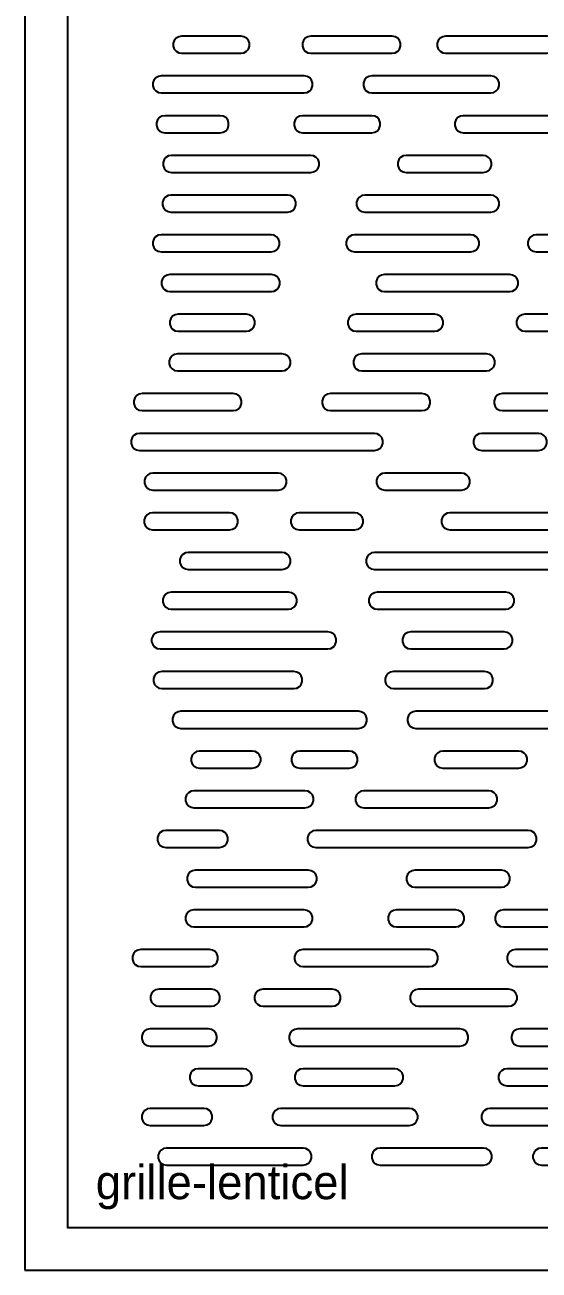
# Model space of a CAD drawing. Header units: millimetres. Extents: x 0 to 1525, y 0 to 1525.
# Drawn here: x 0 to 181.4, y 0 to 439 of the extents above; entities that cross this region are included whole.
import ezdxf

# ---------------------------------------------------------------- set-up
doc = ezdxf.new("R2010")
doc.units = ezdxf.units.MM
doc.layers.add('CUT_INSIDE', color=5, linetype='Continuous')
doc.layers.add('CUT_OUTSIDE', color=1, linetype='Continuous')

msp = doc.modelspace()

# ---------------------------------------------------------------- linework, layer by layer
at = {"layer": 'CUT_INSIDE'}
for points in [[(76.24, 435), (55.27, 435), (54.24, 434.82), (53.34, 434.3), (52.67, 433.5), (52.31, 432.52), (52.31, 431.48), (52.67, 430.5), (53.34, 429.7), (54.24, 429.18), (55.27, 429), (76.24, 429), (77.27, 429.18), (78.17, 429.7), (78.84, 430.5), (79.2, 431.48), (79.2, 432.52), (78.84, 433.5), (78.17, 434.3), (77.27, 434.82), (76.24, 435)], [(129.58, 435), (100.83, 435), (99.8, 434.82), (98.9, 434.3), (98.23, 433.5), (97.87, 432.52), (97.87, 431.48), (98.23, 430.5), (98.9, 429.7), (99.8, 429.18), (100.83, 429), (129.58, 429), (130.6, 429.18), (131.51, 429.7), (132.18, 430.5), (132.53, 431.48), (132.53, 432.52), (132.18, 433.5), (131.51, 434.3), (130.6, 434.82), (129.58, 435)], [(184.21, 435), (148.4, 435), (147.37, 434.82), (146.47, 434.3), (145.8, 433.5), (145.44, 432.52), (145.44, 431.48), (145.8, 430.5), (146.47, 429.7), (147.37, 429.18), (148.4, 429), (184.21, 429), (185.23, 429.18), (186.14, 429.7), (186.8, 430.5), (187.16, 431.48), (187.16, 432.52), (186.8, 433.5), (186.14, 434.3), (185.23, 434.82), (184.21, 435)], [(98.54, 421), (48.12, 421), (47.09, 420.82), (46.19, 420.3), (45.52, 419.5), (45.16, 418.52), (45.16, 417.48), (45.52, 416.5), (46.19, 415.7), (47.09, 415.18), (48.12, 415), (98.54, 415), (99.57, 415.18), (100.47, 415.7), (101.14, 416.5), (101.49, 417.48), (101.49, 418.52), (101.14, 419.5), (100.47, 420.3), (99.57, 420.82), (98.54, 421)], [(164.31, 421), (122.35, 421), (121.32, 420.82), (120.42, 420.3), (119.75, 419.5), (119.4, 418.52), (119.4, 417.48), (119.75, 416.5), (120.42, 415.7), (121.32, 415.18), (122.35, 415), (164.31, 415), (165.34, 415.18), (166.24, 415.7), (166.91, 416.5), (167.27, 417.48), (167.27, 418.52), (166.91, 419.5), (166.24, 420.3), (165.34, 420.82), (164.31, 421)], [(68.92, 407), (49.35, 407), (48.33, 406.82), (47.43, 406.3), (46.76, 405.5), (46.4, 404.52), (46.4, 403.48), (46.76, 402.5), (47.43, 401.7), (48.33, 401.18), (49.35, 401), (68.92, 401), (69.95, 401.18), (70.85, 401.7), (71.52, 402.5), (71.87, 403.48), (71.87, 404.52), (71.52, 405.5), (70.85, 406.3), (69.95, 406.82), (68.92, 407)], [(122.39, 407), (97.92, 407), (96.89, 406.82), (95.99, 406.3), (95.32, 405.5), (94.97, 404.52), (94.97, 403.48), (95.32, 402.5), (95.99, 401.7), (96.89, 401.18), (97.92, 401), (122.39, 401), (123.42, 401.18), (124.32, 401.7), (124.99, 402.5), (125.35, 403.48), (125.35, 404.52), (124.99, 405.5), (124.32, 406.3), (123.42, 406.82), (122.39, 407)], [(192.58, 407), (154.62, 407), (153.6, 406.82), (152.69, 406.3), (152.02, 405.5), (151.67, 404.52), (151.67, 403.48), (152.02, 402.5), (152.69, 401.7), (153.6, 401.18), (154.62, 401), (192.58, 401), (193.61, 401.18), (194.51, 401.7), (195.18, 402.5), (195.54, 403.48), (195.54, 404.52), (195.18, 405.5), (194.51, 406.3), (193.61, 406.82), (192.58, 407)], [(100.83, 393), (51.68, 393), (50.65, 392.82), (49.75, 392.3), (49.08, 391.5), (48.72, 390.52), (48.72, 389.48), (49.08, 388.5), (49.75, 387.7), (50.65, 387.18), (51.68, 387), (100.83, 387), (101.85, 387.18), (102.76, 387.7), (103.43, 388.5), (103.78, 389.48), (103.78, 390.52), (103.43, 391.5), (102.76, 392.3), (101.85, 392.82), (100.83, 393)], [(161.61, 393), (134.45, 393), (133.43, 392.82), (132.52, 392.3), (131.85, 391.5), (131.5, 390.52), (131.5, 389.48), (131.85, 388.5), (132.52, 387.7), (133.43, 387.18), (134.45, 387), (161.61, 387), (162.64, 387.18), (163.54, 387.7), (164.21, 388.5), (164.56, 389.48), (164.56, 390.52), (164.21, 391.5), (163.54, 392.3), (162.64, 392.82), (161.61, 393)], [(92.67, 379), (51.51, 379), (50.49, 378.82), (49.59, 378.3), (48.92, 377.5), (48.56, 376.52), (48.56, 375.48), (48.92, 374.5), (49.59, 373.7), (50.49, 373.18), (51.51, 373), (92.67, 373), (93.69, 373.18), (94.59, 373.7), (95.26, 374.5), (95.62, 375.48), (95.62, 376.52), (95.26, 377.5), (94.59, 378.3), (93.69, 378.82), (92.67, 379)], [(164.33, 379), (119.91, 379), (118.88, 378.82), (117.98, 378.3), (117.31, 377.5), (116.95, 376.52), (116.95, 375.48), (117.31, 374.5), (117.98, 373.7), (118.88, 373.18), (119.91, 373), (164.33, 373), (165.35, 373.18), (166.25, 373.7), (166.92, 374.5), (167.28, 375.48), (167.28, 376.52), (166.92, 377.5), (166.25, 378.3), (165.35, 378.82), (164.33, 379)], [(86.84, 365), (48.04, 365), (47.02, 364.82), (46.11, 364.3), (45.44, 363.5), (45.09, 362.52), (45.09, 361.48), (45.44, 360.5), (46.11, 359.7), (47.02, 359.18), (48.04, 359), (86.84, 359), (87.87, 359.18), (88.77, 359.7), (89.44, 360.5), (89.79, 361.48), (89.79, 362.52), (89.44, 363.5), (88.77, 364.3), (87.87, 364.82), (86.84, 365)], [(157.23, 365), (116.3, 365), (115.27, 364.82), (114.37, 364.3), (113.7, 363.5), (113.34, 362.52), (113.34, 361.48), (113.7, 360.5), (114.37, 359.7), (115.27, 359.18), (116.3, 359), (157.23, 359), (158.26, 359.18), (159.16, 359.7), (159.83, 360.5), (160.19, 361.48), (160.19, 362.52), (159.83, 363.5), (159.16, 364.3), (158.26, 364.82), (157.23, 365)], [(220.35, 365), (180.34, 365), (179.31, 364.82), (178.41, 364.3), (177.74, 363.5), (177.38, 362.52), (177.38, 361.48), (177.74, 360.5), (178.41, 359.7), (179.31, 359.18), (180.34, 359), (220.35, 359), (221.38, 359.18), (222.28, 359.7), (222.95, 360.5), (223.31, 361.48), (223.31, 362.52), (222.95, 363.5), (222.28, 364.3), (221.38, 364.82), (220.35, 365)], [(86.94, 351), (51.17, 351), (50.15, 350.82), (49.24, 350.3), (48.57, 349.5), (48.22, 348.52), (48.22, 347.48), (48.57, 346.5), (49.24, 345.7), (50.15, 345.18), (51.17, 345), (86.94, 345), (87.96, 345.18), (88.87, 345.7), (89.54, 346.5), (89.89, 347.48), (89.89, 348.52), (89.54, 349.5), (88.87, 350.3), (87.96, 350.82), (86.94, 351)], [(170.99, 351), (126.82, 351), (125.79, 350.82), (124.89, 350.3), (124.22, 349.5), (123.87, 348.52), (123.87, 347.48), (124.22, 346.5), (124.89, 345.7), (125.79, 345.18), (126.82, 345), (170.99, 345), (172.02, 345.18), (172.92, 345.7), (173.59, 346.5), (173.95, 347.48), (173.95, 348.52), (173.59, 349.5), (172.92, 350.3), (172.02, 350.82), (170.99, 351)], [(78.13, 337), (54.05, 337), (53.03, 336.82), (52.12, 336.3), (51.45, 335.5), (51.1, 334.52), (51.1, 333.48), (51.45, 332.5), (52.12, 331.7), (53.03, 331.18), (54.05, 331), (78.13, 331), (79.16, 331.18), (80.06, 331.7), (80.73, 332.5), (81.08, 333.48), (81.08, 334.52), (80.73, 335.5), (80.06, 336.3), (79.16, 336.82), (78.13, 337)], [(144.56, 337), (116.8, 337), (115.78, 336.82), (114.87, 336.3), (114.2, 335.5), (113.85, 334.52), (113.85, 333.48), (114.2, 332.5), (114.87, 331.7), (115.78, 331.18), (116.8, 331), (144.56, 331), (145.58, 331.18), (146.49, 331.7), (147.16, 332.5), (147.51, 333.48), (147.51, 334.52), (147.16, 335.5), (146.49, 336.3), (145.58, 336.82), (144.56, 337)], [(210.94, 337), (176.39, 337), (175.37, 336.82), (174.46, 336.3), (173.79, 335.5), (173.44, 334.52), (173.44, 333.48), (173.79, 332.5), (174.46, 331.7), (175.37, 331.18), (176.39, 331), (210.94, 331), (211.97, 331.18), (212.87, 331.7), (213.54, 332.5), (213.9, 333.48), (213.9, 334.52), (213.54, 335.5), (212.87, 336.3), (211.97, 336.82), (210.94, 337)], [(90.71, 323), (53.85, 323), (52.82, 322.82), (51.92, 322.3), (51.25, 321.5), (50.89, 320.52), (50.89, 319.48), (51.25, 318.5), (51.92, 317.7), (52.82, 317.18), (53.85, 317), (90.71, 317), (91.74, 317.18), (92.64, 317.7), (93.31, 318.5), (93.67, 319.48), (93.67, 320.52), (93.31, 321.5), (92.64, 322.3), (91.74, 322.82), (90.71, 323)], [(162.82, 323), (118.82, 323), (117.79, 322.82), (116.89, 322.3), (116.22, 321.5), (115.86, 320.52), (115.86, 319.48), (116.22, 318.5), (116.89, 317.7), (117.79, 317.18), (118.82, 317), (162.82, 317), (163.85, 317.18), (164.75, 317.7), (165.42, 318.5), (165.78, 319.48), (165.78, 320.52), (165.42, 321.5), (164.75, 322.3), (163.85, 322.82), (162.82, 323)], [(73.44, 309), (41.36, 309), (40.34, 308.82), (39.43, 308.3), (38.76, 307.5), (38.41, 306.52), (38.41, 305.48), (38.76, 304.5), (39.43, 303.7), (40.34, 303.18), (41.36, 303), (73.44, 303), (74.47, 303.18), (75.37, 303.7), (76.04, 304.5), (76.4, 305.48), (76.4, 306.52), (76.04, 307.5), (75.37, 308.3), (74.47, 308.82), (73.44, 309)], [(140.05, 309), (107.8, 309), (106.77, 308.82), (105.87, 308.3), (105.2, 307.5), (104.84, 306.52), (104.84, 305.48), (105.2, 304.5), (105.87, 303.7), (106.77, 303.18), (107.8, 303), (140.05, 303), (141.07, 303.18), (141.97, 303.7), (142.64, 304.5), (143, 305.48), (143, 306.52), (142.64, 307.5), (141.97, 308.3), (141.07, 308.82), (140.05, 309)], [(205.33, 309), (168.41, 309), (167.39, 308.82), (166.48, 308.3), (165.82, 307.5), (165.46, 306.52), (165.46, 305.48), (165.82, 304.5), (166.48, 303.7), (167.39, 303.18), (168.41, 303), (205.33, 303), (206.35, 303.18), (207.25, 303.7), (207.92, 304.5), (208.28, 305.48), (208.28, 306.52), (207.92, 307.5), (207.25, 308.3), (206.35, 308.82), (205.33, 309)], [(123.26, 295), (40.39, 295), (39.36, 294.82), (38.46, 294.3), (37.79, 293.5), (37.44, 292.52), (37.44, 291.48), (37.79, 290.5), (38.46, 289.7), (39.36, 289.18), (40.39, 289), (123.26, 289), (124.29, 289.18), (125.19, 289.7), (125.86, 290.5), (126.22, 291.48), (126.22, 292.52), (125.86, 293.5), (125.19, 294.3), (124.29, 294.82), (123.26, 295)], [(181.15, 295), (161.14, 295), (160.11, 294.82), (159.21, 294.3), (158.54, 293.5), (158.18, 292.52), (158.18, 291.48), (158.54, 290.5), (159.21, 289.7), (160.11, 289.18), (161.14, 289), (181.15, 289), (182.18, 289.18), (183.08, 289.7), (183.75, 290.5), (184.11, 291.48), (184.11, 292.52), (183.75, 293.5), (183.08, 294.3), (182.18, 294.82), (181.15, 295)], [(89.32, 281), (45.12, 281), (44.09, 280.82), (43.19, 280.3), (42.52, 279.5), (42.16, 278.52), (42.16, 277.48), (42.52, 276.5), (43.19, 275.7), (44.09, 275.18), (45.12, 275), (89.32, 275), (90.35, 275.18), (91.25, 275.7), (91.92, 276.5), (92.28, 277.48), (92.28, 278.52), (91.92, 279.5), (91.25, 280.3), (90.35, 280.82), (89.32, 281)], [(153.95, 281), (126.99, 281), (125.96, 280.82), (125.06, 280.3), (124.39, 279.5), (124.03, 278.52), (124.03, 277.48), (124.39, 276.5), (125.06, 275.7), (125.96, 275.18), (126.99, 275), (153.95, 275), (154.98, 275.18), (155.88, 275.7), (156.55, 276.5), (156.9, 277.48), (156.9, 278.52), (156.55, 279.5), (155.88, 280.3), (154.98, 280.82), (153.95, 281)], [(72.21, 267), (45, 267), (43.97, 266.82), (43.07, 266.3), (42.4, 265.5), (42.05, 264.52), (42.05, 263.48), (42.4, 262.5), (43.07, 261.7), (43.97, 261.18), (45, 261), (72.21, 261), (73.23, 261.18), (74.14, 261.7), (74.81, 262.5), (75.16, 263.48), (75.16, 264.52), (74.81, 265.5), (74.14, 266.3), (73.23, 266.82), (72.21, 267)], [(116.39, 267), (96.74, 267), (95.71, 266.82), (94.81, 266.3), (94.14, 265.5), (93.78, 264.52), (93.78, 263.48), (94.14, 262.5), (94.81, 261.7), (95.71, 261.18), (96.74, 261), (116.39, 261), (117.41, 261.18), (118.31, 261.7), (118.98, 262.5), (119.34, 263.48), (119.34, 264.52), (118.98, 265.5), (118.31, 266.3), (117.41, 266.82), (116.39, 267)], [(215.95, 267), (149.93, 267), (148.9, 266.82), (148, 266.3), (147.33, 265.5), (146.97, 264.52), (146.97, 263.48), (147.33, 262.5), (148, 261.7), (148.9, 261.18), (149.93, 261), (215.95, 261), (216.98, 261.18), (217.88, 261.7), (218.55, 262.5), (218.91, 263.48), (218.91, 264.52), (218.55, 265.5), (217.88, 266.3), (216.98, 266.82), (215.95, 267)], [(90.71, 253), (57.62, 253), (56.6, 252.82), (55.7, 252.3), (55.03, 251.5), (54.67, 250.52), (54.67, 249.48), (55.03, 248.5), (55.7, 247.7), (56.6, 247.18), (57.62, 247), (90.71, 247), (91.74, 247.18), (92.64, 247.7), (93.31, 248.5), (93.67, 249.48), (93.67, 250.52), (93.31, 251.5), (92.64, 252.3), (91.74, 252.82), (90.71, 253)], [(192.09, 253), (123.3, 253), (122.27, 252.82), (121.37, 252.3), (120.7, 251.5), (120.34, 250.52), (120.34, 249.48), (120.7, 248.5), (121.37, 247.7), (122.27, 247.18), (123.3, 247), (192.09, 247), (193.12, 247.18), (194.02, 247.7), (194.69, 248.5), (195.04, 249.48), (195.04, 250.52), (194.69, 251.5), (194.02, 252.3), (193.12, 252.82), (192.09, 253)], [(92.95, 239), (51.59, 239), (50.56, 238.82), (49.66, 238.3), (48.99, 237.5), (48.63, 236.52), (48.63, 235.48), (48.99, 234.5), (49.66, 233.7), (50.56, 233.18), (51.59, 233), (92.95, 233), (93.98, 233.18), (94.88, 233.7), (95.55, 234.5), (95.9, 235.48), (95.9, 236.52), (95.55, 237.5), (94.88, 238.3), (93.98, 238.82), (92.95, 239)], [(169.64, 239), (124.28, 239), (123.26, 238.82), (122.35, 238.3), (121.69, 237.5), (121.33, 236.52), (121.33, 235.48), (121.69, 234.5), (122.35, 233.7), (123.26, 233.18), (124.28, 233), (169.64, 233), (170.67, 233.18), (171.57, 233.7), (172.24, 234.5), (172.6, 235.48), (172.6, 236.52), (172.24, 237.5), (171.57, 238.3), (170.67, 238.82), (169.64, 239)], [(106.88, 225), (47.67, 225), (46.64, 224.82), (45.74, 224.3), (45.07, 223.5), (44.71, 222.52), (44.71, 221.48), (45.07, 220.5), (45.74, 219.7), (46.64, 219.18), (47.67, 219), (106.88, 219), (107.9, 219.18), (108.8, 219.7), (109.47, 220.5), (109.83, 221.48), (109.83, 222.52), (109.47, 223.5), (108.8, 224.3), (107.9, 224.82), (106.88, 225)], [(169.05, 225), (136.08, 225), (135.06, 224.82), (134.15, 224.3), (133.48, 223.5), (133.13, 222.52), (133.13, 221.48), (133.48, 220.5), (134.15, 219.7), (135.06, 219.18), (136.08, 219), (169.05, 219), (170.07, 219.18), (170.97, 219.7), (171.64, 220.5), (172, 221.48), (172, 222.52), (171.64, 223.5), (170.97, 224.3), (170.07, 224.82), (169.05, 225)], [(94.89, 211), (48.29, 211), (47.26, 210.82), (46.36, 210.3), (45.69, 209.5), (45.34, 208.52), (45.34, 207.48), (45.69, 206.5), (46.36, 205.7), (47.26, 205.18), (48.29, 205), (94.89, 205), (95.92, 205.18), (96.82, 205.7), (97.49, 206.5), (97.84, 207.48), (97.84, 208.52), (97.49, 209.5), (96.82, 210.3), (95.92, 210.82), (94.89, 211)], [(162.15, 211), (130.01, 211), (128.99, 210.82), (128.08, 210.3), (127.41, 209.5), (127.06, 208.52), (127.06, 207.48), (127.41, 206.5), (128.08, 205.7), (128.99, 205.18), (130.01, 205), (162.15, 205), (163.18, 205.18), (164.08, 205.7), (164.75, 206.5), (165.1, 207.48), (165.1, 208.52), (164.75, 209.5), (164.08, 210.3), (163.18, 210.82), (162.15, 211)], [(117.62, 197), (55.06, 197), (54.03, 196.82), (53.13, 196.3), (52.46, 195.5), (52.1, 194.52), (52.1, 193.48), (52.46, 192.5), (53.13, 191.7), (54.03, 191.18), (55.06, 191), (117.62, 191), (118.65, 191.18), (119.55, 191.7), (120.22, 192.5), (120.58, 193.48), (120.58, 194.52), (120.22, 195.5), (119.55, 196.3), (118.65, 196.82), (117.62, 197)], [(200.19, 197), (137.91, 197), (136.89, 196.82), (135.98, 196.3), (135.31, 195.5), (134.96, 194.52), (134.96, 193.48), (135.31, 192.5), (135.98, 191.7), (136.89, 191.18), (137.91, 191), (200.19, 191), (201.21, 191.18), (202.12, 191.7), (202.78, 192.5), (203.14, 193.48), (203.14, 194.52), (202.78, 195.5), (202.12, 196.3), (201.21, 196.82), (200.19, 197)], [(80.2, 183), (61.6, 183), (60.58, 182.82), (59.68, 182.3), (59.01, 181.5), (58.65, 180.52), (58.65, 179.48), (59.01, 178.5), (59.68, 177.7), (60.58, 177.18), (61.6, 177), (80.2, 177), (81.23, 177.18), (82.13, 177.7), (82.8, 178.5), (83.16, 179.48), (83.16, 180.52), (82.8, 181.5), (82.13, 182.3), (81.23, 182.82), (80.2, 183)], [(114.4, 183), (96.96, 183), (95.93, 182.82), (95.03, 182.3), (94.36, 181.5), (94, 180.52), (94, 179.48), (94.36, 178.5), (95.03, 177.7), (95.93, 177.18), (96.96, 177), (114.4, 177), (115.43, 177.18), (116.33, 177.7), (117, 178.5), (117.36, 179.48), (117.36, 180.52), (117, 181.5), (116.33, 182.3), (115.43, 182.82), (114.4, 183)], [(174.16, 183), (147.41, 183), (146.38, 182.82), (145.48, 182.3), (144.81, 181.5), (144.46, 180.52), (144.46, 179.48), (144.81, 178.5), (145.48, 177.7), (146.38, 177.18), (147.41, 177), (174.16, 177), (175.19, 177.18), (176.09, 177.7), (176.76, 178.5), (177.12, 179.48), (177.12, 180.52), (176.76, 181.5), (176.09, 182.3), (175.19, 182.82), (174.16, 183)], [(98.79, 169), (59.62, 169), (58.59, 168.82), (57.69, 168.3), (57.02, 167.5), (56.66, 166.52), (56.66, 165.48), (57.02, 164.5), (57.69, 163.7), (58.59, 163.18), (59.62, 163), (98.79, 163), (99.82, 163.18), (100.72, 163.7), (101.39, 164.5), (101.75, 165.48), (101.75, 166.52), (101.39, 167.5), (100.72, 168.3), (99.82, 168.82), (98.79, 169)], [(163.6, 169), (119.56, 169), (118.53, 168.82), (117.63, 168.3), (116.96, 167.5), (116.6, 166.52), (116.6, 165.48), (116.96, 164.5), (117.63, 163.7), (118.53, 163.18), (119.56, 163), (163.6, 163), (164.63, 163.18), (165.53, 163.7), (166.2, 164.5), (166.56, 165.48), (166.56, 166.52), (166.2, 167.5), (165.53, 168.3), (164.63, 168.82), (163.6, 169)], [(68.61, 155), (49.69, 155), (48.67, 154.82), (47.76, 154.3), (47.09, 153.5), (46.74, 152.52), (46.74, 151.48), (47.09, 150.5), (47.76, 149.7), (48.67, 149.18), (49.69, 149), (68.61, 149), (69.63, 149.18), (70.54, 149.7), (71.21, 150.5), (71.56, 151.48), (71.56, 152.52), (71.21, 153.5), (70.54, 154.3), (69.63, 154.82), (68.61, 155)], [(177.54, 155), (102.61, 155), (101.59, 154.82), (100.68, 154.3), (100.01, 153.5), (99.66, 152.52), (99.66, 151.48), (100.01, 150.5), (100.68, 149.7), (101.59, 149.18), (102.61, 149), (177.54, 149), (178.56, 149.18), (179.47, 149.7), (180.14, 150.5), (180.49, 151.48), (180.49, 152.52), (180.14, 153.5), (179.47, 154.3), (178.56, 154.82), (177.54, 155)], [(99.97, 141), (60.13, 141), (59.1, 140.82), (58.2, 140.3), (57.53, 139.5), (57.18, 138.52), (57.18, 137.48), (57.53, 136.5), (58.2, 135.7), (59.1, 135.18), (60.13, 135), (99.97, 135), (101, 135.18), (101.9, 135.7), (102.57, 136.5), (102.93, 137.48), (102.93, 138.52), (102.57, 139.5), (101.9, 140.3), (101, 140.82), (99.97, 141)], [(168.11, 141), (137.59, 141), (136.57, 140.82), (135.66, 140.3), (135, 139.5), (134.64, 138.52), (134.64, 137.48), (135, 136.5), (135.66, 135.7), (136.57, 135.18), (137.59, 135), (168.11, 135), (169.14, 135.18), (170.04, 135.7), (170.71, 136.5), (171.06, 137.48), (171.06, 138.52), (170.71, 139.5), (170.04, 140.3), (169.14, 140.82), (168.11, 141)], [(98.46, 127), (59.6, 127), (58.57, 126.82), (57.67, 126.3), (57, 125.5), (56.65, 124.52), (56.65, 123.48), (57, 122.5), (57.67, 121.7), (58.57, 121.18), (59.6, 121), (98.46, 121), (99.49, 121.18), (100.39, 121.7), (101.06, 122.5), (101.42, 123.48), (101.42, 124.52), (101.06, 125.5), (100.39, 126.3), (99.49, 126.82), (98.46, 127)], [(151.94, 127), (131.05, 127), (130.03, 126.82), (129.12, 126.3), (128.45, 125.5), (128.1, 124.52), (128.1, 123.48), (128.45, 122.5), (129.12, 121.7), (130.03, 121.18), (131.05, 121), (151.94, 121), (152.96, 121.18), (153.86, 121.7), (154.53, 122.5), (154.89, 123.48), (154.89, 124.52), (154.53, 125.5), (153.86, 126.3), (152.96, 126.82), (151.94, 127)], [(273.98, 127), (168.78, 127), (167.75, 126.82), (166.85, 126.3), (166.18, 125.5), (165.82, 124.52), (165.82, 123.48), (166.18, 122.5), (166.85, 121.7), (167.75, 121.18), (168.78, 121), (273.98, 121), (275, 121.18), (275.91, 121.7), (276.58, 122.5), (276.93, 123.48), (276.93, 124.52), (276.58, 125.5), (275.91, 126.3), (275, 126.82), (273.98, 127)], [(65.15, 113), (40.85, 113), (39.83, 112.82), (38.92, 112.3), (38.25, 111.5), (37.9, 110.52), (37.9, 109.48), (38.25, 108.5), (38.92, 107.7), (39.83, 107.18), (40.85, 107), (65.15, 107), (66.17, 107.18), (67.08, 107.7), (67.75, 108.5), (68.1, 109.48), (68.1, 110.52), (67.75, 111.5), (67.08, 112.3), (66.17, 112.82), (65.15, 113)], [(142.72, 113), (98.06, 113), (97.03, 112.82), (96.13, 112.3), (95.46, 111.5), (95.1, 110.52), (95.1, 109.48), (95.46, 108.5), (96.13, 107.7), (97.03, 107.18), (98.06, 107), (142.72, 107), (143.75, 107.18), (144.65, 107.7), (145.32, 108.5), (145.68, 109.48), (145.68, 110.52), (145.32, 111.5), (144.65, 112.3), (143.75, 112.82), (142.72, 113)], [(195.14, 113), (173.04, 113), (172.01, 112.82), (171.11, 112.3), (170.44, 111.5), (170.08, 110.52), (170.08, 109.48), (170.44, 108.5), (171.11, 107.7), (172.01, 107.18), (173.04, 107), (195.14, 107), (196.17, 107.18), (197.07, 107.7), (197.74, 108.5), (198.1, 109.48), (198.1, 110.52), (197.74, 111.5), (197.07, 112.3), (196.17, 112.82), (195.14, 113)], [(65.79, 99), (47.24, 99), (46.21, 98.82), (45.31, 98.3), (44.64, 97.5), (44.28, 96.52), (44.28, 95.48), (44.64, 94.5), (45.31, 93.7), (46.21, 93.18), (47.24, 93), (65.79, 93), (66.82, 93.18), (67.72, 93.7), (68.39, 94.5), (68.75, 95.48), (68.75, 96.52), (68.39, 97.5), (67.72, 98.3), (66.82, 98.82), (65.79, 99)], [(108.41, 99), (83.95, 99), (82.93, 98.82), (82.03, 98.3), (81.36, 97.5), (81, 96.52), (81, 95.48), (81.36, 94.5), (82.03, 93.7), (82.93, 93.18), (83.95, 93), (108.41, 93), (109.44, 93.18), (110.34, 93.7), (111.01, 94.5), (111.37, 95.48), (111.37, 96.52), (111.01, 97.5), (110.34, 98.3), (109.44, 98.82), (108.41, 99)], [(170.61, 99), (138.84, 99), (137.82, 98.82), (136.91, 98.3), (136.24, 97.5), (135.89, 96.52), (135.89, 95.48), (136.24, 94.5), (136.91, 93.7), (137.82, 93.18), (138.84, 93), (170.61, 93), (171.64, 93.18), (172.54, 93.7), (173.21, 94.5), (173.57, 95.48), (173.57, 96.52), (173.21, 97.5), (172.54, 98.3), (171.64, 98.82), (170.61, 99)], [(64.75, 85), (44.2, 85), (43.17, 84.82), (42.27, 84.3), (41.6, 83.5), (41.24, 82.52), (41.24, 81.48), (41.6, 80.5), (42.27, 79.7), (43.17, 79.18), (44.2, 79), (64.75, 79), (65.78, 79.18), (66.68, 79.7), (67.35, 80.5), (67.71, 81.48), (67.71, 82.52), (67.35, 83.5), (66.68, 84.3), (65.78, 84.82), (64.75, 85)], [(153.44, 85), (96.2, 85), (95.18, 84.82), (94.27, 84.3), (93.6, 83.5), (93.25, 82.52), (93.25, 81.48), (93.6, 80.5), (94.27, 79.7), (95.18, 79.18), (96.2, 79), (153.44, 79), (154.46, 79.18), (155.36, 79.7), (156.03, 80.5), (156.39, 81.48), (156.39, 82.52), (156.03, 83.5), (155.36, 84.3), (154.46, 84.82), (153.44, 85)], [(224.33, 85), (174.54, 85), (173.52, 84.82), (172.62, 84.3), (171.95, 83.5), (171.59, 82.52), (171.59, 81.48), (171.95, 80.5), (172.62, 79.7), (173.52, 79.18), (174.54, 79), (224.33, 79), (225.36, 79.18), (226.26, 79.7), (226.93, 80.5), (227.29, 81.48), (227.29, 82.52), (226.93, 83.5), (226.26, 84.3), (225.36, 84.82), (224.33, 85)], [(77.1, 71), (61.08, 71), (60.05, 70.82), (59.15, 70.3), (58.48, 69.5), (58.12, 68.52), (58.12, 67.48), (58.48, 66.5), (59.15, 65.7), (60.05, 65.18), (61.08, 65), (77.1, 65), (78.12, 65.18), (79.02, 65.7), (79.69, 66.5), (80.05, 67.48), (80.05, 68.52), (79.69, 69.5), (79.02, 70.3), (78.12, 70.82), (77.1, 71)], [(130.48, 71), (98.13, 71), (97.1, 70.82), (96.2, 70.3), (95.53, 69.5), (95.17, 68.52), (95.17, 67.48), (95.53, 66.5), (96.2, 65.7), (97.1, 65.18), (98.13, 65), (130.48, 65), (131.51, 65.18), (132.41, 65.7), (133.08, 66.5), (133.44, 67.48), (133.44, 68.52), (133.08, 69.5), (132.41, 70.3), (131.51, 70.82), (130.48, 71)], [(188.56, 71), (170.01, 71), (168.99, 70.82), (168.08, 70.3), (167.42, 69.5), (167.06, 68.52), (167.06, 67.48), (167.42, 66.5), (168.08, 65.7), (168.99, 65.18), (170.01, 65), (188.56, 65), (189.58, 65.18), (190.48, 65.7), (191.15, 66.5), (191.51, 67.48), (191.51, 68.52), (191.15, 69.5), (190.48, 70.3), (189.58, 70.82), (188.56, 71)], [(63.13, 57), (44.18, 57), (43.16, 56.82), (42.26, 56.3), (41.59, 55.5), (41.23, 54.52), (41.23, 53.48), (41.59, 52.5), (42.26, 51.7), (43.16, 51.18), (44.18, 51), (63.13, 51), (64.16, 51.18), (65.06, 51.7), (65.73, 52.5), (66.09, 53.48), (66.09, 54.52), (65.73, 55.5), (65.06, 56.3), (64.16, 56.82), (63.13, 57)], [(135.58, 57), (90.27, 57), (89.24, 56.82), (88.34, 56.3), (87.67, 55.5), (87.31, 54.52), (87.31, 53.48), (87.67, 52.5), (88.34, 51.7), (89.24, 51.18), (90.27, 51), (135.58, 51), (136.61, 51.18), (137.51, 51.7), (138.18, 52.5), (138.54, 53.48), (138.54, 54.52), (138.18, 55.5), (137.51, 56.3), (136.61, 56.82), (135.58, 57)], [(197.43, 57), (164.04, 57), (163.02, 56.82), (162.11, 56.3), (161.44, 55.5), (161.09, 54.52), (161.09, 53.48), (161.44, 52.5), (162.11, 51.7), (163.02, 51.18), (164.04, 51), (197.43, 51), (198.46, 51.18), (199.36, 51.7), (200.03, 52.5), (200.39, 53.48), (200.39, 54.52), (200.03, 55.5), (199.36, 56.3), (198.46, 56.82), (197.43, 57)], [(98.11, 43), (49.95, 43), (48.93, 42.82), (48.02, 42.3), (47.35, 41.5), (47, 40.52), (47, 39.48), (47.35, 38.5), (48.02, 37.7), (48.93, 37.18), (49.95, 37), (98.11, 37), (99.14, 37.18), (100.04, 37.7), (100.71, 38.5), (101.07, 39.48), (101.07, 40.52), (100.71, 41.5), (100.04, 42.3), (99.14, 42.82), (98.11, 43)], [(161.73, 43), (125.29, 43), (124.26, 42.82), (123.36, 42.3), (122.69, 41.5), (122.34, 40.52), (122.34, 39.48), (122.69, 38.5), (123.36, 37.7), (124.26, 37.18), (125.29, 37), (161.73, 37), (162.76, 37.18), (163.66, 37.7), (164.33, 38.5), (164.69, 39.48), (164.69, 40.52), (164.33, 41.5), (163.66, 42.3), (162.76, 42.82), (161.73, 43)], [(220.08, 43), (182.16, 43), (181.14, 42.82), (180.23, 42.3), (179.57, 41.5), (179.21, 40.52), (179.21, 39.48), (179.57, 38.5), (180.23, 37.7), (181.14, 37.18), (182.16, 37), (220.08, 37), (221.11, 37.18), (222.01, 37.7), (222.68, 38.5), (223.04, 39.48), (223.04, 40.52), (222.68, 41.5), (222.01, 42.3), (221.11, 42.82), (220.08, 43)]]:
    msp.add_lwpolyline(points, close=True, dxfattribs=at)
at = {"layer": 'CUT_OUTSIDE'}
msp.add_lwpolyline([(15, 856), (15, 15), (536, 15), (536, 856), (15, 856)], close=True, dxfattribs=at)
at = {"layer": 'SHEET_EDGE'}
msp.add_lwpolyline([(0, 0), (1525, 0), (1525, 1525), (0, 1525)], close=True, dxfattribs=at)

# ---------------------------------------------------------------- texts
at = {"layer": 'NOTES'}
msp.add_text('grille-lenticel', height=12, dxfattribs=at).set_placement((25, 25))

doc.saveas('drawing.dxf')
